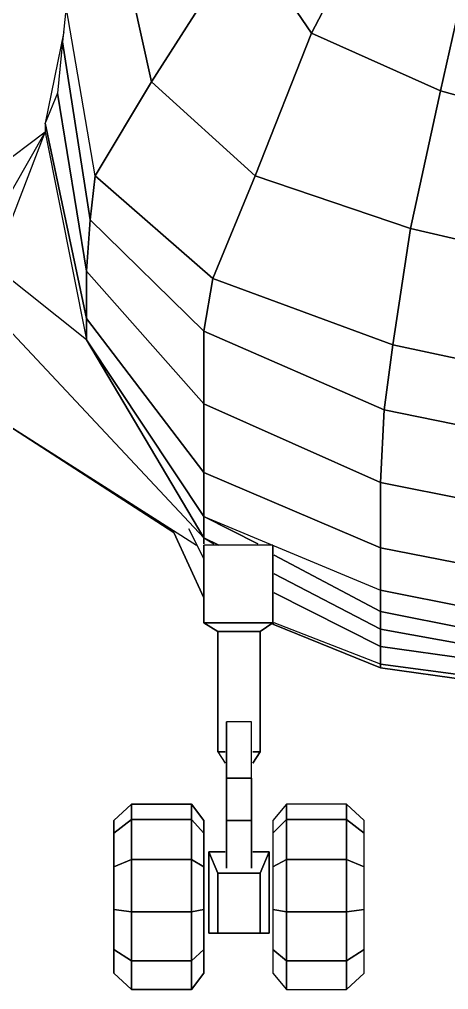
# Model space of a CAD drawing. Header units: millimetres. Extents: x -2415.6 to -2324.5, y 1851.1 to 1878.7.
# Drawn here: x -2374.91 to -2371.23, y 1851.08 to 1859.4 of the extents above; entities that cross this region are included whole.
import ezdxf

# ---------------------------------------------------------------- set-up
doc = ezdxf.new("R2010")
doc.units = ezdxf.units.MM
doc.header["$LTSCALE"] = 10
doc.layers.add('Aeronaves', color=2, linetype='Continuous')

msp = doc.modelspace()

# ---------------------------------------------------------------- linework, layer by layer
at = {"layer": 'Aeronaves'}
for p, q in [((-2371.7726, 1860.4987), (-2372.4062, 1859.2853)), ((-2372.4062, 1859.2853), (-2371.7726, 1860.4987)), ((-2374.0599, 1860.1336), (-2373.7807, 1858.8665)), ((-2373.7807, 1858.8665), (-2374.0599, 1860.1336)), ((-2372.9753, 1860.1228), (-2373.7807, 1858.8665)), ((-2373.7807, 1858.8665), (-2372.9753, 1860.1228)), ((-2372.9753, 1860.1228), (-2372.4062, 1859.2853)), ((-2372.4062, 1859.2853), (-2372.9753, 1860.1228)), ((-2371.0424, 1859.9296), (-2371.3001, 1858.7913)), ((-2371.3001, 1858.7913), (-2371.0424, 1859.9296)), ((-2374.5109, 1859.5108), (-2374.5431, 1859.2101)), ((-2374.5109, 1859.5108), (-2374.5431, 1859.2101)), ((-2374.2639, 1858.0611), (-2374.5109, 1859.5108)), ((-2374.2639, 1858.0611), (-2374.5109, 1859.5108)), ((-2374.5324, 1859.296), (-2374.6934, 1858.5121)), ((-2372.4062, 1859.2853), (-2372.8894, 1858.0611)), ((-2372.8894, 1858.0611), (-2372.4062, 1859.2853)), ((-2372.4062, 1859.2853), (-2371.3001, 1858.7913)), ((-2371.3001, 1858.7913), (-2372.4062, 1859.2853)), ((-2374.5431, 1859.2101), (-2374.5861, 1858.7698)), ((-2374.5431, 1859.2101), (-2374.5861, 1858.7698)), ((-2374.5431, 1859.2101), (-2374.3069, 1857.6853)), ((-2374.3069, 1857.6853), (-2374.5431, 1859.2101)), ((-2373.7807, 1858.8665), (-2374.2639, 1858.0611)), ((-2374.2639, 1858.0611), (-2373.7807, 1858.8665)), ((-2373.7807, 1858.8665), (-2372.8894, 1858.0611)), ((-2372.8894, 1858.0611), (-2373.7807, 1858.8665)), ((-2374.5861, 1858.7698), (-2374.6934, 1858.5121)), ((-2374.5861, 1858.7698), (-2374.6934, 1858.5121)), ((-2374.5861, 1858.7698), (-2374.3391, 1857.245)), ((-2374.3391, 1857.245), (-2374.5861, 1858.7698)), ((-2371.3001, 1858.7913), (-2371.5579, 1857.6101)), ((-2371.5579, 1857.6101), (-2371.3001, 1858.7913)), ((-2371.3001, 1858.7913), (-2370.033, 1858.4369)), ((-2370.033, 1858.4369), (-2371.3001, 1858.7913)), ((-2374.6934, 1858.5121), (-2374.6934, 1858.4369)), ((-2374.3391, 1856.8369), (-2374.6934, 1858.5121)), ((-2374.6934, 1858.5121), (-2374.6934, 1858.4369)), ((-2374.6934, 1858.5121), (-2374.3391, 1856.8369)), ((-2374.6934, 1858.4369), (-2375.1337, 1858.104)), ((-2375.1337, 1857.6638), (-2374.6934, 1858.4369)), ((-2374.6934, 1858.4369), (-2375.1337, 1858.104)), ((-2375.1337, 1857.2879), (-2374.6934, 1858.4369)), ((-2374.6827, 1858.4584), (-2374.6934, 1858.4369)), ((-2374.6934, 1858.4369), (-2374.6827, 1858.4584)), ((-2374.6934, 1858.4369), (-2374.3391, 1856.6544)), ((-2374.6934, 1858.4369), (-2374.3391, 1856.6544)), ((-2374.2639, 1858.0611), (-2374.3069, 1857.6853)), ((-2374.3069, 1857.6853), (-2374.2639, 1858.0611)), ((-2374.2639, 1858.0611), (-2373.2545, 1857.1806)), ((-2373.2545, 1857.1806), (-2374.2639, 1858.0611)), ((-2372.8894, 1858.0611), (-2373.2545, 1857.1806)), ((-2373.2545, 1857.1806), (-2372.8894, 1858.0611)), ((-2372.8894, 1858.0611), (-2371.5579, 1857.6101)), ((-2371.5579, 1857.6101), (-2372.8894, 1858.0611)), ((-2374.3069, 1857.6853), (-2374.3391, 1857.245)), ((-2374.3391, 1857.245), (-2374.3069, 1857.6853)), ((-2374.3069, 1857.6853), (-2373.3297, 1856.7295)), ((-2373.3297, 1856.7295), (-2374.3069, 1857.6853)), ((-2371.5579, 1857.6101), (-2371.7082, 1856.6114)), ((-2371.7082, 1856.6114), (-2371.5579, 1857.6101)), ((-2371.5579, 1857.6101), (-2370.033, 1857.2557)), ((-2370.033, 1857.2557), (-2371.5579, 1857.6101)), ((-2374.3391, 1856.6544), (-2375.1337, 1857.2879)), ((-2374.3391, 1856.6544), (-2375.1337, 1857.2879)), ((-2374.3391, 1857.245), (-2373.3297, 1856.1067)), ((-2374.3391, 1857.245), (-2374.3391, 1856.8369)), ((-2373.3297, 1856.1067), (-2374.3391, 1857.245)), ((-2374.3391, 1856.8369), (-2374.3391, 1857.245)), ((-2373.2545, 1857.1806), (-2373.3297, 1856.7295)), ((-2373.3297, 1856.7295), (-2373.2545, 1857.1806)), ((-2373.2545, 1857.1806), (-2371.7082, 1856.6114)), ((-2371.7082, 1856.6114), (-2373.2545, 1857.1806)), ((-2373.3297, 1854.9577), (-2375.1337, 1856.8799)), ((-2375.1337, 1856.8799), (-2373.3297, 1854.9577)), ((-2374.3391, 1856.8369), (-2373.3297, 1855.5161)), ((-2374.3391, 1856.8369), (-2374.3391, 1856.6544)), ((-2373.3297, 1855.5161), (-2374.3391, 1856.8369)), ((-2374.3391, 1856.6544), (-2374.3391, 1856.8369)), ((-2373.3297, 1856.7295), (-2371.7834, 1856.053)), ((-2371.7834, 1856.053), (-2373.3297, 1856.7295)), ((-2373.3297, 1856.7295), (-2373.3297, 1856.1067)), ((-2373.3297, 1856.1067), (-2373.3297, 1856.7295)), ((-2373.3297, 1854.9577), (-2374.3391, 1856.6544)), ((-2373.3297, 1855.1403), (-2374.3391, 1856.6544)), ((-2374.3391, 1856.6544), (-2373.3297, 1854.9577)), ((-2374.3391, 1856.6544), (-2373.3297, 1855.1403)), ((-2371.7082, 1856.6114), (-2371.7834, 1856.053)), ((-2371.7834, 1856.053), (-2371.7082, 1856.6114)), ((-2371.7082, 1856.6114), (-2370.033, 1856.2571)), ((-2370.033, 1856.2571), (-2371.7082, 1856.6114)), ((-2373.3297, 1856.1067), (-2371.8156, 1855.4302)), ((-2373.3297, 1856.1067), (-2373.3297, 1855.5161)), ((-2371.8156, 1855.4302), (-2373.3297, 1856.1067)), ((-2373.3297, 1855.5161), (-2373.3297, 1856.1067)), ((-2371.7834, 1856.053), (-2371.8156, 1855.4302)), ((-2371.8156, 1855.4302), (-2371.7834, 1856.053)), ((-2371.7834, 1856.053), (-2370.033, 1855.6987)), ((-2370.033, 1855.6987), (-2371.7834, 1856.053)), ((-2375.1337, 1855.9993), (-2373.5981, 1855.0222)), ((-2375.1337, 1855.9993), (-2373.3941, 1854.8933)), ((-2373.5874, 1855.0007), (-2375.1337, 1855.9993)), ((-2375.1337, 1855.9993), (-2373.5874, 1855.0007)), ((-2373.3297, 1855.5161), (-2373.3297, 1855.1403)), ((-2373.3297, 1855.5161), (-2371.8156, 1854.8718)), ((-2371.8156, 1854.8718), (-2373.3297, 1855.5161)), ((-2373.3297, 1855.1403), (-2373.3297, 1855.5161)), ((-2371.8156, 1855.4302), (-2370.033, 1855.0758)), ((-2370.033, 1855.0758), (-2371.8156, 1855.4302)), ((-2371.8156, 1855.4302), (-2371.8156, 1854.8718)), ((-2371.8156, 1854.8718), (-2371.8156, 1855.4302)), ((-2373.3297, 1855.1403), (-2371.8156, 1854.5067)), ((-2373.3297, 1854.9577), (-2373.3297, 1855.1403)), ((-2373.3297, 1855.1403), (-2373.3297, 1854.9577)), ((-2372.8679, 1854.904), (-2373.3297, 1855.1403)), ((-2373.3297, 1855.1403), (-2372.8679, 1854.904)), ((-2373.4585, 1855.0329), (-2373.3297, 1854.7752)), ((-2373.3297, 1854.7752), (-2373.4585, 1855.0329)), ((-2373.5874, 1855.0007), (-2373.3297, 1854.4423)), ((-2373.3297, 1854.4423), (-2373.5874, 1855.0007)), ((-2373.3297, 1854.9577), (-2373.2438, 1854.904)), ((-2373.2008, 1854.8933), (-2373.3297, 1854.9577)), ((-2373.3297, 1854.9577), (-2373.2008, 1854.8933)), ((-2373.3297, 1854.904), (-2373.3297, 1854.9577)), ((-2373.3297, 1854.9577), (-2373.3297, 1854.904)), ((-2373.3297, 1854.2275), (-2373.3297, 1854.8933)), ((-2373.3297, 1854.8933), (-2373.3297, 1854.2275)), ((-2372.7391, 1854.8933), (-2373.3297, 1854.8933)), ((-2372.7391, 1854.8933), (-2372.7391, 1854.2275)), ((-2372.7391, 1854.2275), (-2372.7391, 1854.8933)), ((-2371.8156, 1854.8718), (-2371.8156, 1854.5067)), ((-2370.033, 1854.5175), (-2371.8156, 1854.8718)), ((-2371.8156, 1854.8718), (-2370.033, 1854.5175)), ((-2371.8156, 1854.5067), (-2371.8156, 1854.8718)), ((-2372.7283, 1854.8074), (-2371.8156, 1854.3242)), ((-2371.8156, 1854.3242), (-2372.7283, 1854.8074)), ((-2372.7283, 1854.6463), (-2371.8156, 1854.1738)), ((-2371.8156, 1854.1738), (-2372.7283, 1854.6463)), ((-2372.7283, 1854.4852), (-2371.8156, 1854.0235)), ((-2371.8156, 1854.0235), (-2372.7283, 1854.4852)), ((-2371.8156, 1854.3242), (-2371.8156, 1854.5067)), ((-2371.8156, 1854.5067), (-2371.8156, 1854.3242)), ((-2370.033, 1854.1523), (-2371.8156, 1854.5067)), ((-2371.8156, 1854.5067), (-2370.033, 1854.1523)), ((-2371.8156, 1854.1738), (-2371.8156, 1854.3242)), ((-2371.8156, 1854.3242), (-2371.8156, 1854.1738)), ((-2370.033, 1853.9698), (-2371.8156, 1854.3242)), ((-2371.8156, 1854.3242), (-2370.033, 1853.9698)), ((-2373.2116, 1854.1523), (-2373.3297, 1854.2275)), ((-2373.3297, 1854.2275), (-2373.2116, 1854.1523)), ((-2372.7391, 1854.2275), (-2373.3297, 1854.2275)), ((-2373.3297, 1854.2275), (-2372.7391, 1854.2275)), ((-2372.8464, 1854.1523), (-2372.7391, 1854.2275)), ((-2372.7391, 1854.2275), (-2372.8464, 1854.1523)), ((-2372.7283, 1854.2275), (-2372.7391, 1854.2168)), ((-2371.8156, 1853.8409), (-2372.7391, 1854.2168)), ((-2372.7391, 1854.2168), (-2371.8156, 1853.8409)), ((-2371.8156, 1853.8732), (-2372.7283, 1854.2275)), ((-2373.2116, 1853.1215), (-2373.2116, 1854.1523)), ((-2373.2116, 1854.1523), (-2373.2116, 1853.1215)), ((-2372.8464, 1854.1523), (-2373.2116, 1854.1523)), ((-2373.2116, 1854.1523), (-2372.8464, 1854.1523)), ((-2372.8464, 1854.1523), (-2372.8464, 1853.1215)), ((-2372.8464, 1853.1215), (-2372.8464, 1854.1523)), ((-2370.033, 1853.8517), (-2371.8156, 1854.1738)), ((-2371.8156, 1854.1738), (-2370.033, 1853.8517)), ((-2371.8156, 1854.0235), (-2371.8156, 1854.1738)), ((-2371.8156, 1854.1738), (-2371.8156, 1854.0235)), ((-2371.8156, 1853.8732), (-2371.8156, 1854.0235)), ((-2371.8156, 1854.0235), (-2370.033, 1853.7765)), ((-2370.033, 1853.7765), (-2371.8156, 1854.0235)), ((-2371.8156, 1854.0235), (-2371.8156, 1853.8732)), ((-2371.8156, 1853.8732), (-2371.8156, 1853.8409)), ((-2371.8156, 1853.8409), (-2371.8156, 1853.8732)), ((-2371.8156, 1853.8732), (-2371.8156, 1853.8409)), ((-2370.033, 1853.6369), (-2371.8156, 1853.8732)), ((-2371.8156, 1853.8732), (-2370.033, 1853.6369)), ((-2370.033, 1853.594), (-2371.8156, 1853.8409)), ((-2371.8156, 1853.8409), (-2370.033, 1853.594)), ((-2373.1364, 1852.896), (-2373.1364, 1853.3792)), ((-2373.1364, 1853.3792), (-2373.1364, 1852.896)), ((-2372.9216, 1853.3792), (-2373.1364, 1853.3792)), ((-2372.9216, 1852.896), (-2372.9216, 1853.3792)), ((-2372.9216, 1852.896), (-2372.9216, 1853.3792)), ((-2373.2116, 1853.1215), (-2373.1471, 1853.0248)), ((-2373.2116, 1853.1215), (-2373.1471, 1853.0248)), ((-2373.1471, 1853.1215), (-2373.2116, 1853.1215)), ((-2373.2116, 1853.1215), (-2373.1471, 1853.1215)), ((-2372.9109, 1853.0248), (-2372.8464, 1853.1215)), ((-2372.8464, 1853.1215), (-2372.9109, 1853.0248)), ((-2372.9109, 1853.0248), (-2372.8464, 1853.1215)), ((-2372.8464, 1853.1215), (-2372.9109, 1853.0248)), ((-2372.9109, 1853.1215), (-2372.8464, 1853.1215)), ((-2372.8464, 1853.1215), (-2372.9109, 1853.1215)), ((-2372.9109, 1853.1215), (-2372.8464, 1853.1215)), ((-2372.9216, 1852.896), (-2373.1364, 1852.896)), ((-2373.1364, 1852.896), (-2372.9216, 1852.896)), ((-2373.1364, 1852.5309), (-2373.1364, 1852.896)), ((-2373.1364, 1852.896), (-2373.1364, 1852.5309)), ((-2372.9216, 1852.896), (-2372.9216, 1852.5309)), ((-2372.9216, 1852.5309), (-2372.9216, 1852.896)), ((-2373.9525, 1852.6705), (-2374.1028, 1852.5309)), ((-2374.1028, 1852.5309), (-2373.9525, 1852.6705)), ((-2373.9525, 1852.5416), (-2373.9525, 1852.6705)), ((-2373.9525, 1852.6705), (-2373.9525, 1852.5416)), ((-2373.4371, 1852.6705), (-2373.9525, 1852.6705)), ((-2373.9525, 1852.6705), (-2373.4371, 1852.6705)), ((-2373.4371, 1852.5416), (-2373.4371, 1852.6705)), ((-2373.4371, 1852.6705), (-2373.4371, 1852.5416)), ((-2373.3297, 1852.5309), (-2373.4371, 1852.6705)), ((-2373.4371, 1852.6705), (-2373.3297, 1852.5309)), ((-2372.6209, 1852.6705), (-2372.7391, 1852.5309)), ((-2372.6209, 1852.6705), (-2372.7391, 1852.5309)), ((-2372.6209, 1852.6705), (-2372.6209, 1852.5416)), ((-2372.1055, 1852.6705), (-2372.6209, 1852.6705)), ((-2372.1055, 1852.6705), (-2372.6209, 1852.6705)), ((-2372.6209, 1852.5416), (-2372.6209, 1852.6705)), ((-2372.1055, 1852.6705), (-2372.1055, 1852.5416)), ((-2371.9552, 1852.5309), (-2372.1055, 1852.6705)), ((-2371.9552, 1852.5309), (-2372.1055, 1852.6705)), ((-2372.1055, 1852.5416), (-2372.1055, 1852.6705)), ((-2374.1028, 1852.4235), (-2373.9525, 1852.5416)), ((-2373.9525, 1852.5416), (-2374.1028, 1852.4235)), ((-2374.1028, 1852.4235), (-2374.1028, 1852.5309)), ((-2374.1028, 1852.5309), (-2374.1028, 1852.4235)), ((-2373.9525, 1852.5416), (-2373.4371, 1852.5416)), ((-2373.9525, 1852.198), (-2373.9525, 1852.5416)), ((-2373.9525, 1852.5416), (-2373.9525, 1852.198)), ((-2373.4371, 1852.5416), (-2373.9525, 1852.5416)), ((-2373.4371, 1852.198), (-2373.4371, 1852.5416)), ((-2373.4371, 1852.5416), (-2373.4371, 1852.198)), ((-2373.3297, 1852.4235), (-2373.4371, 1852.5416)), ((-2373.4371, 1852.5416), (-2373.3297, 1852.4235)), ((-2373.3297, 1852.4235), (-2373.3297, 1852.5309)), ((-2373.3297, 1852.5309), (-2373.3297, 1852.4235)), ((-2373.1364, 1852.1228), (-2373.1364, 1852.5309)), ((-2373.1364, 1852.5309), (-2373.1364, 1852.1228)), ((-2372.9216, 1852.5309), (-2373.1364, 1852.5309)), ((-2373.1364, 1852.5309), (-2372.9216, 1852.5309)), ((-2372.9216, 1852.5309), (-2372.9216, 1852.1228)), ((-2372.9216, 1852.1228), (-2372.9216, 1852.5309)), ((-2372.6209, 1852.5416), (-2372.7391, 1852.4235)), ((-2372.7391, 1852.4235), (-2372.6209, 1852.5416)), ((-2372.7391, 1852.5309), (-2372.7391, 1852.4235)), ((-2372.7391, 1852.5309), (-2372.7391, 1852.4235)), ((-2372.6209, 1852.5416), (-2372.6209, 1852.198)), ((-2372.6209, 1852.5416), (-2372.1055, 1852.5416)), ((-2372.1055, 1852.5416), (-2372.6209, 1852.5416)), ((-2372.6209, 1852.198), (-2372.6209, 1852.5416)), ((-2372.1055, 1852.5416), (-2372.1055, 1852.198)), ((-2372.1055, 1852.5416), (-2371.9552, 1852.4235)), ((-2371.9552, 1852.4235), (-2372.1055, 1852.5416)), ((-2372.1055, 1852.198), (-2372.1055, 1852.5416)), ((-2371.9552, 1852.4235), (-2371.9552, 1852.5309)), ((-2371.9552, 1852.4235), (-2371.9552, 1852.5309)), ((-2374.1028, 1852.1335), (-2374.1028, 1852.4235)), ((-2374.1028, 1852.4235), (-2374.1028, 1852.1335)), ((-2373.3297, 1852.1335), (-2373.3297, 1852.4235)), ((-2373.3297, 1852.4235), (-2373.3297, 1852.1335)), ((-2372.7391, 1852.4235), (-2372.7391, 1852.1335)), ((-2372.7391, 1852.4235), (-2372.7391, 1852.1335)), ((-2371.9552, 1852.1335), (-2371.9552, 1852.4235)), ((-2371.9552, 1852.1335), (-2371.9552, 1852.4235)), ((-2374.1028, 1852.1335), (-2373.9525, 1852.198)), ((-2373.9525, 1852.198), (-2374.1028, 1852.1335)), ((-2373.9525, 1852.198), (-2373.4371, 1852.198)), ((-2373.9525, 1851.747), (-2373.9525, 1852.198)), ((-2373.9525, 1852.198), (-2373.9525, 1851.747)), ((-2373.4371, 1852.198), (-2373.9525, 1852.198)), ((-2373.4371, 1851.747), (-2373.4371, 1852.198)), ((-2373.4371, 1852.198), (-2373.4371, 1851.747)), ((-2373.3297, 1852.1335), (-2373.4371, 1852.198)), ((-2373.4371, 1852.198), (-2373.3297, 1852.1335)), ((-2373.2867, 1852.2624), (-2373.1471, 1852.2624)), ((-2373.1471, 1852.2624), (-2373.2867, 1852.2624)), ((-2373.2867, 1852.2624), (-2373.2116, 1852.0799)), ((-2373.2867, 1851.5644), (-2373.2867, 1852.2624)), ((-2373.2867, 1852.2624), (-2373.2867, 1851.5644)), ((-2373.2116, 1852.0799), (-2373.2867, 1852.2624)), ((-2372.9109, 1852.2624), (-2372.7713, 1852.2624)), ((-2372.7713, 1852.2624), (-2372.9109, 1852.2624)), ((-2372.7713, 1852.2624), (-2372.8464, 1852.0799)), ((-2372.8464, 1852.0799), (-2372.7713, 1852.2624)), ((-2372.7713, 1851.5644), (-2372.7713, 1852.2624)), ((-2372.7713, 1852.2624), (-2372.7713, 1851.5644)), ((-2372.6209, 1852.198), (-2372.7391, 1852.1335)), ((-2372.7391, 1852.1335), (-2372.6209, 1852.198)), ((-2372.6209, 1852.198), (-2372.6209, 1851.747)), ((-2372.6209, 1852.198), (-2372.1055, 1852.198)), ((-2372.1055, 1852.198), (-2372.6209, 1852.198)), ((-2372.6209, 1851.747), (-2372.6209, 1852.198)), ((-2372.1055, 1852.198), (-2372.1055, 1851.747)), ((-2372.1055, 1852.198), (-2371.9552, 1852.1335)), ((-2371.9552, 1852.1335), (-2372.1055, 1852.198)), ((-2372.1055, 1851.747), (-2372.1055, 1852.198)), ((-2374.1028, 1851.7684), (-2374.1028, 1852.1335)), ((-2374.1028, 1852.1335), (-2374.1028, 1851.7684)), ((-2373.3297, 1851.7684), (-2373.3297, 1852.1335)), ((-2373.3297, 1852.1335), (-2373.3297, 1851.7684)), ((-2372.7391, 1852.1335), (-2372.7391, 1851.7684)), ((-2372.7391, 1852.1335), (-2372.7391, 1851.7684)), ((-2371.9552, 1851.7684), (-2371.9552, 1852.1335)), ((-2371.9552, 1851.7684), (-2371.9552, 1852.1335)), ((-2373.2116, 1851.5644), (-2373.2116, 1852.0799)), ((-2373.2116, 1852.0799), (-2373.2116, 1851.5644)), ((-2372.8464, 1852.0799), (-2373.2116, 1852.0799)), ((-2373.2116, 1852.0799), (-2372.8464, 1852.0799)), ((-2372.8464, 1852.0799), (-2372.8464, 1851.5644)), ((-2372.8464, 1851.5644), (-2372.8464, 1852.0799)), ((-2374.1028, 1851.7684), (-2373.9525, 1851.747)), ((-2374.1028, 1851.4248), (-2374.1028, 1851.7684)), ((-2374.1028, 1851.7684), (-2374.1028, 1851.4248)), ((-2373.9525, 1851.747), (-2374.1028, 1851.7684)), ((-2373.9525, 1851.747), (-2373.4371, 1851.747)), ((-2373.9525, 1851.3282), (-2373.9525, 1851.747)), ((-2373.9525, 1851.747), (-2373.9525, 1851.3282)), ((-2373.4371, 1851.747), (-2373.9525, 1851.747)), ((-2373.3297, 1851.7684), (-2373.4371, 1851.747)), ((-2373.4371, 1851.747), (-2373.3297, 1851.7684)), ((-2373.4371, 1851.3282), (-2373.4371, 1851.747)), ((-2373.4371, 1851.747), (-2373.4371, 1851.3282)), ((-2373.3297, 1851.4248), (-2373.3297, 1851.7684)), ((-2373.3297, 1851.7684), (-2373.3297, 1851.4248)), ((-2372.7391, 1851.7684), (-2372.7391, 1851.4248)), ((-2372.6209, 1851.747), (-2372.7391, 1851.7684)), ((-2372.7391, 1851.7684), (-2372.7391, 1851.4248)), ((-2372.7391, 1851.7684), (-2372.6209, 1851.747)), ((-2372.6209, 1851.747), (-2372.6209, 1851.3282)), ((-2372.6209, 1851.747), (-2372.1055, 1851.747)), ((-2372.1055, 1851.747), (-2372.6209, 1851.747)), ((-2372.6209, 1851.3282), (-2372.6209, 1851.747)), ((-2372.1055, 1851.747), (-2371.9552, 1851.7684)), ((-2371.9552, 1851.7684), (-2372.1055, 1851.747)), ((-2372.1055, 1851.747), (-2372.1055, 1851.3282)), ((-2372.1055, 1851.3282), (-2372.1055, 1851.747)), ((-2371.9552, 1851.4248), (-2371.9552, 1851.7684)), ((-2371.9552, 1851.4248), (-2371.9552, 1851.7684)), ((-2373.2116, 1851.5644), (-2373.2867, 1851.5644)), ((-2373.2867, 1851.5644), (-2373.2116, 1851.5644)), ((-2372.8464, 1851.5644), (-2373.2116, 1851.5644)), ((-2373.2116, 1851.5644), (-2372.8464, 1851.5644)), ((-2372.8464, 1851.5644), (-2372.7713, 1851.5644)), ((-2372.7713, 1851.5644), (-2372.8464, 1851.5644)), ((-2374.1028, 1851.4248), (-2373.9525, 1851.3282)), ((-2374.1028, 1851.2208), (-2374.1028, 1851.4248)), ((-2374.1028, 1851.4248), (-2374.1028, 1851.2208)), ((-2373.9525, 1851.3282), (-2374.1028, 1851.4248)), ((-2373.3297, 1851.4248), (-2373.4371, 1851.3282)), ((-2373.4371, 1851.3282), (-2373.3297, 1851.4248)), ((-2373.3297, 1851.2208), (-2373.3297, 1851.4248)), ((-2373.3297, 1851.4248), (-2373.3297, 1851.2208)), ((-2372.7391, 1851.4248), (-2372.7391, 1851.2208)), ((-2372.6209, 1851.3282), (-2372.7391, 1851.4248)), ((-2372.7391, 1851.4248), (-2372.7391, 1851.2208)), ((-2372.7391, 1851.4248), (-2372.6209, 1851.3282)), ((-2372.1055, 1851.3282), (-2371.9552, 1851.4248)), ((-2371.9552, 1851.4248), (-2372.1055, 1851.3282)), ((-2371.9552, 1851.2208), (-2371.9552, 1851.4248)), ((-2371.9552, 1851.2208), (-2371.9552, 1851.4248)), ((-2373.9525, 1851.3282), (-2373.4371, 1851.3282)), ((-2373.9525, 1851.0812), (-2373.9525, 1851.3282)), ((-2373.9525, 1851.3282), (-2373.9525, 1851.0812)), ((-2373.4371, 1851.3282), (-2373.9525, 1851.3282)), ((-2373.4371, 1851.0812), (-2373.4371, 1851.3282)), ((-2373.4371, 1851.3282), (-2373.4371, 1851.0812)), ((-2372.6209, 1851.3282), (-2372.6209, 1851.0812)), ((-2372.1055, 1851.3282), (-2372.6209, 1851.3282)), ((-2372.6209, 1851.3282), (-2372.1055, 1851.3282)), ((-2372.6209, 1851.0812), (-2372.6209, 1851.3282)), ((-2372.1055, 1851.3282), (-2372.1055, 1851.0812)), ((-2372.1055, 1851.0812), (-2372.1055, 1851.3282)), ((-2374.1028, 1851.2208), (-2373.9525, 1851.0812)), ((-2373.9525, 1851.0812), (-2374.1028, 1851.2208)), ((-2373.3297, 1851.2208), (-2373.4371, 1851.0812)), ((-2373.4371, 1851.0812), (-2373.3297, 1851.2208)), ((-2372.7391, 1851.2208), (-2372.6209, 1851.0812)), ((-2372.7391, 1851.2208), (-2372.6209, 1851.0812)), ((-2372.1055, 1851.0812), (-2371.9552, 1851.2208)), ((-2372.1055, 1851.0812), (-2371.9552, 1851.2208)), ((-2373.9525, 1851.0812), (-2373.4371, 1851.0812)), ((-2373.4371, 1851.0812), (-2373.9525, 1851.0812)), ((-2372.6209, 1851.0812), (-2372.1055, 1851.0812)), ((-2372.6209, 1851.0812), (-2372.1055, 1851.0812))]:
    msp.add_line(p, q, dxfattribs=at)

doc.saveas('drawing.dxf')
